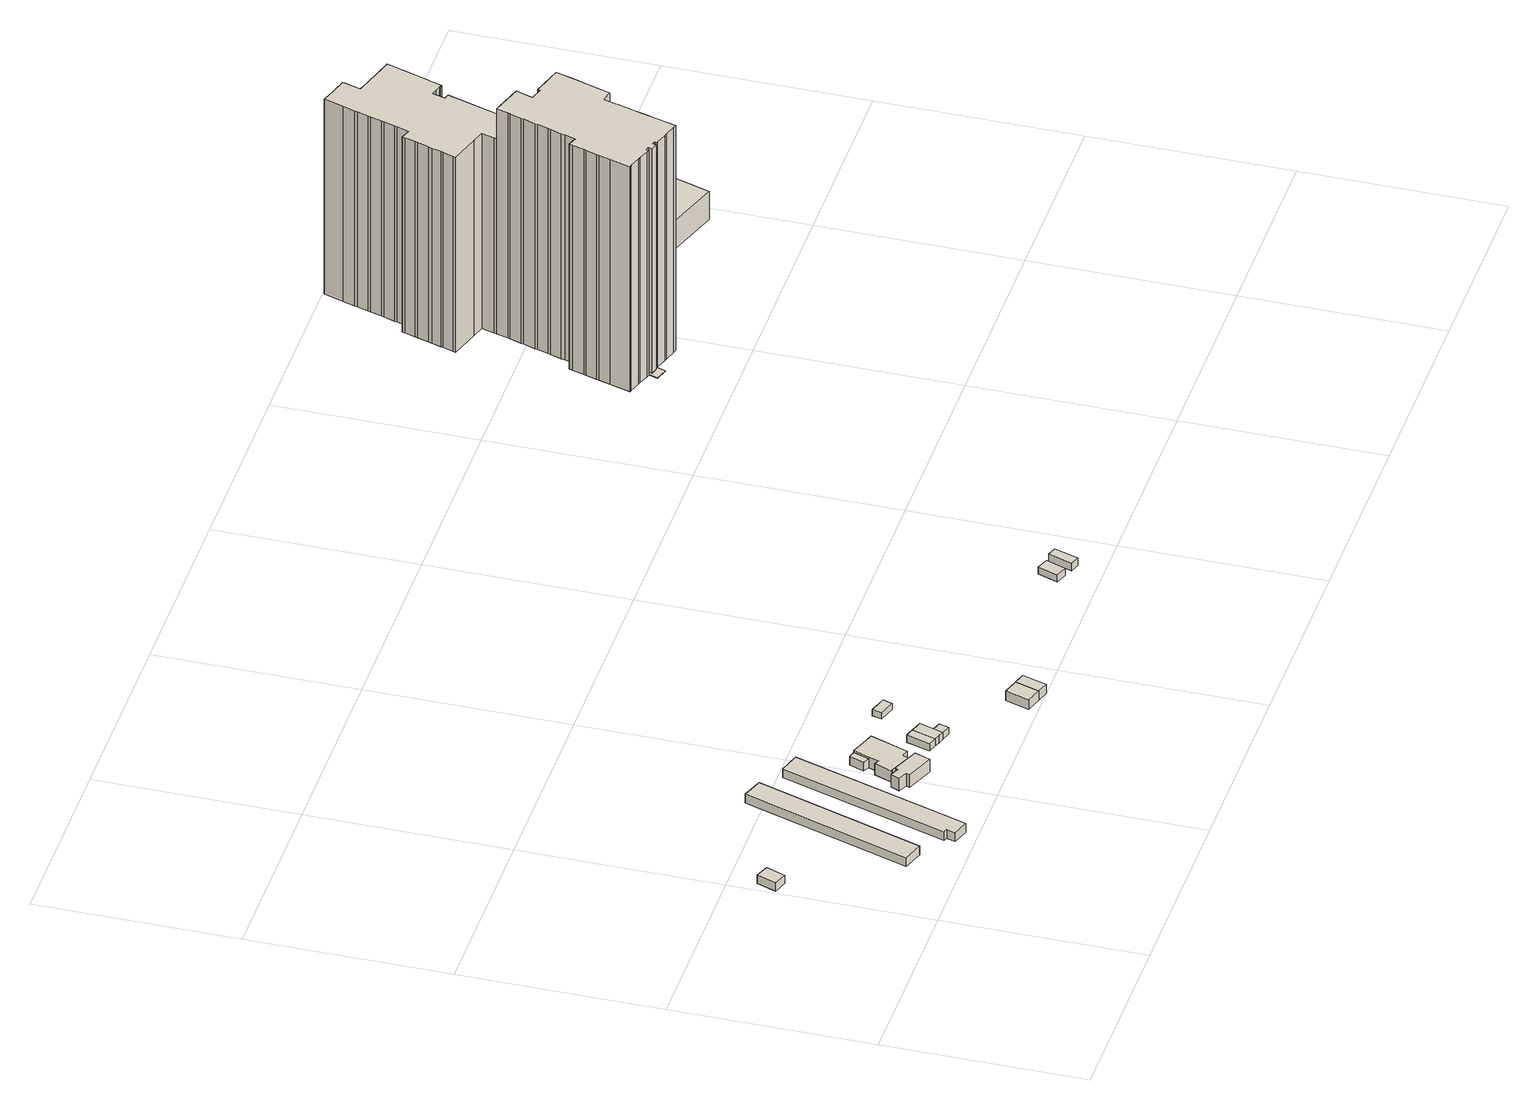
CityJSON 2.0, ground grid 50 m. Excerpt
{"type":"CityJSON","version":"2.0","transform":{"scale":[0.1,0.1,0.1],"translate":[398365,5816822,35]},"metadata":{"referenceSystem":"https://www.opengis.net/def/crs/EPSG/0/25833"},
"CityObjects":{
"building1":{"type":"Building","attributes":{"Gemeindeschluessel":"11000011","BezugspunktDach":"2200","function":"51009_1610","measuredHeight":2.32,"storeysAboveGround":0},"address":[{"country":"Germany","locality":"Berlin"}],"geometry":[{"type":"Solid","lod":"1","boundaries":[[[[0,1,2,3]],[[4,5,6,7]],[[4,7,3,2]],[[5,4,2,1]],[[6,5,1,0]],[[7,6,0,3]]]]}]},
"building2":{"type":"Building","attributes":{"Gemeindeschluessel":"11000011","BezugspunktDach":"2200","function":"31001_2463","measuredHeight":2.46,"storeysAboveGround":1},"address":[{"country":"Germany","locality":"Berlin","thoroughfareNumber":"28","thoroughfareName":"Hönower Weg"}],"geometry":[{"type":"Solid","lod":"1","boundaries":[[[[8,9,10,11]],[[12,13,14,15]],[[12,15,11,10]],[[13,12,10,9]],[[14,13,9,8]],[[15,14,8,11]]]]}]},
"building3":{"type":"Building","attributes":{"Gemeindeschluessel":"11000011","BezugspunktDach":"2200","function":"31001_2463","measuredHeight":2.53,"storeysAboveGround":1},"address":[{"country":"Germany","locality":"Berlin","thoroughfareNumber":"28 (1)","thoroughfareName":"Hönower Weg"}],"geometry":[{"type":"Solid","lod":"1","boundaries":[[[[16,17,18,19,20,21]],[[22,23,24,25,26,27]],[[22,27,21,20]],[[23,22,20,19]],[[24,23,19,18]],[[25,24,18,17]],[[26,25,17,16]],[[27,26,16,21]]]]}]},
"building4":{"type":"Building","attributes":{"Gemeindeschluessel":"11000011","BezugspunktDach":"2200","function":"31001_2143","measuredHeight":3.44,"storeysAboveGround":1},"address":[{"country":"Germany","locality":"Berlin","thoroughfareNumber":"30","thoroughfareName":"Hönower Weg"}],"geometry":[{"type":"Solid","lod":"1","boundaries":[[[[28,29,30,31,32,33,34,35,36,37]],[[38,39,40,41,42,43,44,45,46,47]],[[38,47,37,36]],[[39,38,36,35]],[[40,39,35,34]],[[41,40,34,33]],[[42,41,33,32]],[[43,42,32,31]],[[44,43,31,30]],[[45,44,30,29]],[[46,45,29,28]],[[47,46,28,37]]]]}]},
"building5":{"type":"Building","attributes":{"Gemeindeschluessel":"11000011","BezugspunktDach":"2200","function":"51009_1610","measuredHeight":2.4,"storeysAboveGround":0},"address":[{"country":"Germany","locality":"Berlin"}],"geometry":[{"type":"Solid","lod":"1","boundaries":[[[[48,49,50,51]],[[52,53,54,55]],[[52,55,51,50]],[[53,52,50,49]],[[54,53,49,48]],[[55,54,48,51]]]]}]},
"building6":{"type":"Building","attributes":{"Gemeindeschluessel":"11000011","BezugspunktDach":"2200","function":"31001_1312","measuredHeight":4.21,"storeysAboveGround":1},"address":[{"country":"Germany","locality":"Berlin","thoroughfareNumber":"30A","thoroughfareName":"Hönower Weg"}],"geometry":[{"type":"Solid","lod":"1","boundaries":[[[[56,57,58,59,60,61,62,63,64,65,66,67,68]],[[69,70,71,72,73,74,75,76,77,78,43,79,42]],[[69,42,68,67]],[[70,69,67,66]],[[71,70,66,65]],[[72,71,65,64]],[[73,72,64,63]],[[74,73,63,62]],[[75,74,62,61]],[[76,75,61,60]],[[77,76,60,59]],[[78,77,59,58]],[[43,78,58,57]],[[79,43,57,56]],[[42,79,56,68]]]]}]},
"building7":{"type":"Building","attributes":{"Gemeindeschluessel":"11000011","BezugspunktDach":"2200","function":"31001_2143","measuredHeight":2.28,"storeysAboveGround":1},"address":[{"country":"Germany","locality":"Berlin","thoroughfareNumber":"32 (2)","thoroughfareName":"Hönower Weg"}],"geometry":[{"type":"Solid","lod":"1","boundaries":[[[[80,81,82,83,84]],[[85,86,87,88,89]],[[85,89,84,83]],[[86,85,83,82]],[[87,86,82,81]],[[88,87,81,80]],[[89,88,80,84]]]]}]},
"building8":{"type":"Building","attributes":{"Gemeindeschluessel":"11000011","BezugspunktDach":"2200","function":"31001_1010","measuredHeight":2.32,"storeysAboveGround":1},"address":[{"country":"Germany","locality":"Berlin","thoroughfareNumber":"32","thoroughfareName":"Hönower Weg"}],"geometry":[{"type":"Solid","lod":"1","boundaries":[[[[90,91,92,93,81,80]],[[87,94,95,96,97,88]],[[87,88,80,81]],[[94,87,81,93]],[[95,94,93,92]],[[96,95,92,91]],[[97,96,91,90]],[[88,97,90,80]]]]}]},
"building9":{"type":"Building","attributes":{"Gemeindeschluessel":"11000011","BezugspunktDach":"2200","function":"51009_1610","measuredHeight":1.88,"storeysAboveGround":0},"address":[{"country":"Germany","locality":"Berlin"}],"geometry":[{"type":"Solid","lod":"1","boundaries":[[[[98,99,100,101]],[[102,103,104,105]],[[102,105,101,100]],[[103,102,100,99]],[[104,103,99,98]],[[105,104,98,101]]]]}]},
"building10":{"type":"Building","attributes":{"Gemeindeschluessel":"11000011","BezugspunktDach":"2200","function":"31001_2463","measuredHeight":2.15,"storeysAboveGround":1},"address":[{"country":"Germany","locality":"Berlin","thoroughfareNumber":"32 (1)","thoroughfareName":"Hönower Weg"}],"geometry":[{"type":"Solid","lod":"1","boundaries":[[[[106,107,108,109]],[[110,111,112,113]],[[110,113,109,108]],[[111,110,108,107]],[[112,111,107,106]],[[113,112,106,109]]]]}]},
"building11":{"type":"Building","attributes":{"Gemeindeschluessel":"11000011","BezugspunktDach":"2200","function":"31001_2143","measuredHeight":2.63,"storeysAboveGround":1},"address":[{"country":"Germany","locality":"Berlin","thoroughfareNumber":"34 (1)","thoroughfareName":"Hönower Weg"}],"geometry":[{"type":"Solid","lod":"1","boundaries":[[[[114,115,116,117]],[[118,119,120,121]],[[118,121,117,116]],[[119,118,116,115]],[[120,119,115,114]],[[121,120,114,117]]]]}]},
"building12":{"type":"Building","attributes":{"Gemeindeschluessel":"11000011","BezugspunktDach":"2200","function":"31001_1010","measuredHeight":2.54,"storeysAboveGround":1},"address":[{"country":"Germany","locality":"Berlin","thoroughfareNumber":"34","thoroughfareName":"Hönower Weg"}],"geometry":[{"type":"Solid","lod":"1","boundaries":[[[[122,123,115,114]],[[124,125,126,127]],[[124,127,114,115]],[[125,124,115,123]],[[126,125,123,122]],[[127,126,122,114]]]]}]},
"building13":{"type":"Building","attributes":{"Gemeindeschluessel":"11000011","BezugspunktDach":"2200","function":"31001_2463","measuredHeight":2.06,"storeysAboveGround":1},"address":[{"country":"Germany","locality":"Berlin","thoroughfareNumber":"38 (2)","thoroughfareName":"Hönower Weg"}],"geometry":[{"type":"Solid","lod":"1","boundaries":[[[[128,129,130,131]],[[132,133,134,135]],[[132,135,131,130]],[[133,132,130,129]],[[134,133,129,128]],[[135,134,128,131]]]]}]},
"building14":{"type":"Building","attributes":{"Gemeindeschluessel":"11000011","BezugspunktDach":"2200","function":"31001_2463","measuredHeight":2.17,"storeysAboveGround":1},"address":[{"country":"Germany","locality":"Berlin","thoroughfareNumber":"40 (2)","thoroughfareName":"Hönower Weg"}],"geometry":[{"type":"Solid","lod":"1","boundaries":[[[[136,137,138,139]],[[140,141,142,143]],[[140,143,139,138]],[[141,140,138,137]],[[142,141,137,136]],[[143,142,136,139]]]]}]},
"building15":{"type":"Building","attributes":{"Gemeindeschluessel":"11000011","BezugspunktDach":"2200","function":"51009_1610","measuredHeight":0.081,"storeysAboveGround":0},"address":[{"country":"Germany","locality":"Berlin"}],"geometry":[{"type":"Solid","lod":"1","boundaries":[[[[144,145,146,147,148,149,150,151,152,153]],[[154,155,156,157,158,159,160,161,162,163]],[[154,163,153,152]],[[155,154,152,151]],[[156,155,151,150]],[[157,156,150,149]],[[158,157,149,148]],[[159,158,148,147]],[[160,159,147,146]],[[161,160,146,145]],[[162,161,145,144]],[[163,162,144,153]]]]}]},
"building16":{"type":"Building","attributes":{"Gemeindeschluessel":"11000011","BezugspunktDach":"2200","function":"31001_1120","measuredHeight":63.24,"storeysAboveGround":21},"address":[{"country":"Germany","locality":"Berlin","thoroughfareNumber":"21","thoroughfareName":"Dolgenseestraße"}],"geometry":[{"type":"Solid","lod":"1","boundaries":[[[[164,165,166,167,168,169,170,171,172,173,174,175,176,177,178,179,180,181,182,183,184,185,186,187,188,189,190,191,192,193,194,195,196,197,198,199,200,201,202,203,204,205,206,207,208,209,210,211,212,213,214,215,216,217,218,219,220,221,222,223,224,225,226]],[[227,228,229,230,231,232,233,234,235,236,237,238,239,240,241,242,243,244,245,246,247,248,249,250,251,252,253,254,255,256,257,258,259,260,261,262,263,264,265,266,267,268,269,270,271,272,273,274,275,276,277,278,279,280,281,282,283,284,285,286,287,288,289]],[[227,289,226,225]],[[228,227,225,224]],[[229,228,224,223]],[[230,229,223,222]],[[231,230,222,221]],[[232,231,221,220]],[[233,232,220,219]],[[234,233,219,218]],[[235,234,218,217]],[[236,235,217,216]],[[237,236,216,215]],[[238,237,215,214]],[[239,238,214,213]],[[240,239,213,212]],[[241,240,212,211]],[[242,241,211,210]],[[243,242,210,209]],[[244,243,209,208]],[[245,244,208,207]],[[246,245,207,206]],[[247,246,206,205]],[[248,247,205,204]],[[249,248,204,203]],[[250,249,203,202]],[[251,250,202,201]],[[252,251,201,200]],[[253,252,200,199]],[[254,253,199,198]],[[255,254,198,197]],[[256,255,197,196]],[[257,256,196,195]],[[258,257,195,194]],[[259,258,194,193]],[[260,259,193,192]],[[261,260,192,191]],[[262,261,191,190]],[[263,262,190,189]],[[264,263,189,188]],[[265,264,188,187]],[[266,265,187,186]],[[267,266,186,185]],[[268,267,185,184]],[[269,268,184,183]],[[270,269,183,182]],[[271,270,182,181]],[[272,271,181,180]],[[273,272,180,179]],[[274,273,179,178]],[[275,274,178,177]],[[276,275,177,176]],[[277,276,176,175]],[[278,277,175,174]],[[279,278,174,173]],[[280,279,173,172]],[[281,280,172,171]],[[282,281,171,170]],[[283,282,170,169]],[[284,283,169,168]],[[285,284,168,167]],[[286,285,167,166]],[[287,286,166,165]],[[288,287,165,164]],[[289,288,164,226]]]]}]},
"building17":{"type":"Building","attributes":{"Gemeindeschluessel":"11000011","function":"31001_1120"},"address":[{"country":"Germany","locality":"Berlin","thoroughfareNumber":"22","thoroughfareName":"Dolgenseestraße"}],"children":["building17-1","building17-2"]},
"building17-1":{"type":"BuildingPart","attributes":{"BezugspunktDach":"2200","measuredHeight":54.83,"storeysAboveGround":18},"parents":["building17"],"geometry":[{"type":"MultiSurface","lod":"1","boundaries":[[[290,291,292,293,294,295,296,297,298,299,300,301,302,303,304,305,306,307,308,309,310,311,312,313,314,315,316,317,318,319,320,321,322,323,324,325,326,327,328,329,330,331,332,333,334,335,336,337,338]],[[339,340,341,342,343,344,345,346,347,348,349,350,351,352,353,354,355,356,357,358,359,360,361,362,363,364,365,366,367,368,369,370,371,372,373,374,375,376,377,378,379,380,381,382,383,384,385,386,387]],[[339,387,338,337]],[[340,339,337,336]],[[341,340,336,335]],[[342,341,335,334]],[[343,342,334,333]],[[344,343,333,332]],[[345,344,332,331]],[[346,345,331,330]],[[347,346,330,329]],[[348,347,329,328]],[[349,348,328,327]],[[350,349,327,326]],[[351,350,326,325]],[[352,351,325,324]],[[353,352,324,323]],[[354,353,323,322]],[[355,354,322,321]],[[356,355,321,320]],[[357,356,320,319]],[[358,357,319,318]],[[359,358,318,317]],[[360,359,317,316]],[[361,360,316,315]],[[362,361,315,314]],[[363,362,314,313]],[[364,363,313,312]],[[365,364,312,311]],[[366,365,311,310]],[[367,366,310,309]],[[368,367,309,308]],[[369,368,308,307]],[[370,369,307,306]],[[371,370,306,305]],[[372,371,305,304]],[[373,372,304,303]],[[374,373,303,302]],[[375,374,302,301]],[[388,389,375,301,300]],[[390,388,391,300,299]],[[392,390,377,299,298]],[[379,393,392,378,298,297]],[[380,394,393,379,297,296]],[[395,394,296,295]],[[382,381,295,294]],[[383,382,294,293]],[[384,383,293,292]],[[385,384,292,291]],[[386,385,291,290]],[[387,386,290,338]],[[376,375,389,388]],[[396,377,376,391,388,390]],[[397,378,377,390,392]],[[378,392,393,379]],[[379,393,394,380]],[[381,380,394,395]]]}]},
"building17-2":{"type":"BuildingPart","attributes":{"BezugspunktDach":"2200","measuredHeight":4.42,"storeysAboveGround":18},"parents":["building17"],"geometry":[{"type":"MultiSurface","lod":"1","boundaries":[[[398,399,400,401,402,403,404,405,406,407,408,409,410,411,412,413,414,415,416,417,418,419,389,388,390,392,393,394,395,420,421]],[[422,381,380,379,378,377,376,375,423,424,425,426,427,428,429,430,431,432,433,434,435,436,437,438,439,440,441,442,443,444,445]],[[422,445,421,420]],[[381,422,420,395]],[[380,381,380,394]],[[379,380,379,393]],[[376,377,376,388]],[[423,375,389,419]],[[424,423,419,418]],[[425,424,418,417]],[[426,425,417,416]],[[427,426,416,415]],[[428,427,415,414]],[[429,428,414,413]],[[430,429,413,412]],[[431,430,412,411]],[[432,431,411,410]],[[433,432,410,409]],[[434,433,409,408]],[[435,434,408,407]],[[436,435,407,406]],[[437,436,406,405]],[[438,437,405,404]],[[439,438,404,403]],[[440,439,403,402]],[[441,440,402,401]],[[442,441,401,400]],[[443,442,400,399]],[[444,443,399,398]],[[445,444,398,421]],[[395,394,380,381]],[[446,394,393,379,380]],[[378,379,393,392]],[[377,378,392,390]],[[390,388,376,377]],[[375,376,388,389]]]}]},
"building18":{"type":"Building","attributes":{"Gemeindeschluessel":"11000011","BezugspunktDach":"2200","function":"51009_1610","measuredHeight":3.02,"storeysAboveGround":0},"address":[{"country":"Germany","locality":"Berlin"}],"geometry":[{"type":"Solid","lod":"1","boundaries":[[[[447,448,449,450,451,452,453]],[[454,455,456,457,458,459,460]],[[454,460,453,452]],[[455,454,452,451]],[[456,455,451,450]],[[457,456,450,449]],[[458,457,449,448]],[[459,458,448,447]],[[460,459,447,453]]]]}]},
"building19":{"type":"Building","attributes":{"Gemeindeschluessel":"11000011","BezugspunktDach":"2200","function":"51009_1610","measuredHeight":3.9,"storeysAboveGround":0},"address":[{"country":"Germany","locality":"Berlin"}],"geometry":[{"type":"Solid","lod":"1","boundaries":[[[[461,462,463,464,465,466,467,468]],[[374,469,427,426,425,424,423,375]],[[374,375,468,467]],[[469,374,467,466]],[[427,469,466,465]],[[426,427,465,464]],[[425,426,464,463]],[[424,425,463,462]],[[423,424,462,461]],[[375,423,461,468]]]]}]},
"building20":{"type":"Building","attributes":{"name":"JFE \"Betonoase\"","Gemeindeschluessel":"11000011","BezugspunktDach":"2200","function":"31001_3062","measuredHeight":7.8,"storeysAboveGround":2},"address":[{"country":"Germany","locality":"Berlin","thoroughfareNumber":"11A","thoroughfareName":"Dolgenseestraße"}],"geometry":[{"type":"Solid","lod":"1","boundaries":[[[[470,471,472,473,474,475,476]],[[477,478,479,480,481,482,483]],[[477,483,476,475]],[[478,477,475,474]],[[479,478,474,473]],[[480,479,473,472]],[[481,480,472,471]],[[482,481,471,470]],[[483,482,470,476]]]]}]},
"building21":{"type":"Building","attributes":{"Gemeindeschluessel":"11000011","BezugspunktDach":"2200","function":"31001_2055","measuredHeight":8.51,"storeysAboveGround":1},"address":[{"country":"Germany","locality":"Berlin","thoroughfareNumber":"11A (5)","thoroughfareName":"Dolgenseestraße"}],"geometry":[{"type":"Solid","lod":"1","boundaries":[[[[484,485,486,487]],[[488,489,490,491]],[[488,491,487,486]],[[489,488,486,485]],[[490,489,485,484]],[[491,490,484,487]]]]}]}
},
"vertices":[
[39,372,32],[57,420,32],[23,433,32],[5,384,32],[23,433,9],[57,420,9],[39,372,9],[5,384,9],
[229,108,33],[366,525,33],[315,543,33],[178,125,33],[315,543,8],[366,525,8],[229,108,8],[178,125,8],
[308,66,33],[301,44,33],[342,31,33],[483,472,33],[432,488,33],[298,69,33],[432,488,8],[483,472,8],[342,31,8],[301,44,8],[308,66,8],[298,69,8],
[479,210,42],[475,201,42],[546,173,42],[560,212,42],[483,244,42],[483,243,42],[492,239,42],[488,232,42],[466,242,42],[456,220,42],[466,242,7],[488,232,7],[492,239,7],[483,243,7],[483,244,7],[560,212,7],[546,173,7],[475,201,7],[479,210,7],[456,220,7],
[523,311,32],[537,350,32],[520,355,32],[506,318,32],[520,355,8],[537,350,8],[523,311,8],[506,318,8],
[528,225,38],[560,212,38],[561,213,38],[542,220,38],[549,238,38],[567,232,38],[601,327,38],[569,338,38],[537,350,38],[523,311,38],[514,285,38],[501,290,38],[483,244,38],[501,290,7],[514,285,7],[523,311,7],[537,350,7],[569,338,7],[601,327,7],[567,232,7],[549,238,7],[542,220,7],[561,213,7],[528,225,7],
[644,188,28],[662,247,28],[651,251,28],[640,254,28],[621,195,28],[640,254,8],[651,251,8],[662,247,8],[644,188,8],[621,195,8],
[658,183,28],[673,178,28],[692,238,28],[677,242,28],[677,242,8],[692,238,8],[673,178,8],[658,183,8],
[697,171,26],[704,195,26],[681,203,26],[673,178,26],[681,203,7],[704,195,7],[697,171,7],[673,178,7],
[752,320,25],[760,344,25],[717,357,25],[710,333,25],[717,357,8],[760,344,8],[752,320,8],[710,333,8],
[878,10,33],[897,70,33],[858,82,33],[839,23,33],[858,82,6],[897,70,6],[878,10,6],[839,23,6],
[908,1,33],[927,61,33],[897,70,7],[927,61,7],[908,1,7],[878,10,7],
[1358,83,27],[1376,132,27],[1347,143,27],[1329,93,27],[1347,143,7],[1376,132,7],[1358,83,7],[1329,93,7],
[1404,66,27],[1424,126,27],[1400,134,27],[1380,74,27],[1400,134,6],[1424,126,6],[1404,66,6],[1380,74,6],
[1856,1166,18],[1864,1190,18],[1866,1195,18],[1859,1197,18],[1856,1188,18],[1838,1193,18],[1842,1203,18],[1832,1205,18],[1832,1199,18],[1824,1176,18],[1832,1199,17],[1832,1205,17],[1842,1203,17],[1838,1193,17],[1856,1188,17],[1859,1197,17],[1866,1195,17],[1864,1190,17],[1856,1166,17],[1824,1176,17],
[1764,1221,648],[1793,1212,648],[1799,1210,648],[1825,1201,648],[1832,1199,648],[1832,1205,648],[1842,1203,648],[1838,1193,648],[1856,1188,648],[1859,1197,648],[1866,1195,648],[1864,1190,648],[1869,1188,648],[1897,1179,648],[1903,1177,648],[1932,1168,648],[1940,1166,648],[1955,1217,648],[1963,1247,648],[1965,1254,648],[1973,1281,648],[1975,1287,648],[1983,1315,648],[1985,1324,648],[1993,1351,648],[2021,1344,648],[2022,1348,648],[2031,1378,648],[2033,1384,648],[2042,1412,648],[2045,1420,648],[2053,1447,648],[2055,1454,648],[2063,1479,648],[2064,1483,648],[2015,1497,648],[2003,1501,648],[1989,1505,648],[1987,1499,648],[1956,1508,648],[1958,1515,648],[1970,1550,648],[1900,1572,648],[1892,1575,648],[1883,1545,648],[1881,1539,648],[1872,1511,648],[1870,1505,648],[1860,1475,648],[1859,1469,648],[1850,1441,648],[1848,1435,648],[1839,1407,648],[1837,1398,648],[1828,1371,648],[1806,1379,648],[1803,1370,648],[1795,1341,648],[1793,1336,648],[1785,1309,648],[1783,1302,648],[1774,1273,648],[1759,1222,648],[1774,1273,16],[1783,1302,16],[1785,1309,16],[1793,1336,16],[1795,1341,16],[1803,1370,16],[1806,1379,16],[1828,1371,16],[1837,1398,16],[1839,1407,16],[1848,1435,16],[1850,1441,16],[1859,1469,16],[1860,1475,16],[1870,1505,16],[1872,1511,16],[1881,1539,16],[1883,1545,16],[1892,1575,16],[1900,1572,16],[1970,1550,16],[1958,1515,16],[1956,1508,16],[1987,1499,16],[1989,1505,16],[2003,1501,16],[2015,1497,16],[2064,1483,16],[2063,1479,16],[2055,1454,16],[2053,1447,16],[2045,1420,16],[2042,1412,16],[2033,1384,16],[2031,1378,16],[2022,1348,16],[2021,1344,16],[1993,1351,16],[1985,1324,16],[1983,1315,16],[1975,1287,16],[1973,1281,16],[1965,1254,16],[1963,1247,16],[1955,1217,16],[1940,1166,16],[1932,1168,16],[1903,1177,16],[1897,1179,16],[1869,1188,16],[1864,1190,16],[1866,1195,16],[1859,1197,16],[1856,1188,16],[1838,1193,16],[1842,1203,16],[1832,1205,16],[1832,1199,16],[1825,1201,16],[1799,1210,16],[1793,1212,16],[1764,1221,16],[1759,1222,16],
[1874,1622,563],[1904,1613,563],[1894,1581,563],[1892,1575,563],[1900,1572,563],[1970,1550,563],[2025,1727,563],[2012,1731,563],[2021,1762,563],[2035,1758,563],[2050,1753,563],[2054,1752,563],[2057,1751,563],[2067,1782,563],[2070,1790,563],[2079,1817,563],[2081,1824,563],[2090,1852,563],[2092,1857,563],[2101,1886,563],[2103,1892,563],[2023,1916,563],[1994,1925,563],[2006,1965,563],[2007,1970,563],[1975,1980,563],[1968,1982,563],[1940,1991,563],[1934,1993,563],[1918,1944,563],[1909,1914,563],[1907,1907,563],[1899,1880,563],[1897,1873,563],[1888,1845,563],[1886,1838,563],[1877,1811,563],[1875,1805,563],[1866,1775,563],[1842,1783,563],[1840,1776,563],[1832,1750,563],[1830,1743,563],[1821,1715,563],[1818,1706,563],[1811,1683,563],[1809,1677,563],[1801,1651,563],[1799,1645,563],[1801,1651,15],[1809,1677,15],[1811,1683,15],[1818,1706,15],[1821,1715,15],[1830,1743,15],[1832,1750,15],[1840,1776,15],[1842,1783,15],[1866,1775,15],[1875,1805,15],[1877,1811,15],[1886,1838,15],[1888,1845,15],[1897,1873,15],[1899,1880,15],[1907,1907,15],[1909,1914,15],[1918,1944,15],[1934,1993,15],[1940,1991,15],[1968,1982,15],[1975,1980,15],[2007,1970,15],[2006,1965,15],[1994,1925,15],[2023,1916,15],[2103,1892,15],[2101,1886,15],[2092,1857,15],[2090,1852,15],[2081,1824,15],[2079,1817,15],[2070,1790,15],[2067,1782,15],[2057,1751,15],[2054,1752,15],[2050,1753,15],[2035,1758,15],[2021,1762,15],[2012,1731,15],[2025,1727,15],[1970,1550,15],[1900,1572,15],[1892,1575,15],[1894,1581,15],[1904,1613,15],[1874,1622,15],[1799,1645,15],[2050,1753,59],[2054,1752,59],[2035,1758,59],[2050,1753,48],[2021,1762,59],[2012,1731,59],[2025,1727,59],[1970,1550,59],[2035,1758,50],[2021,1762,33],
[1987,1499,59],[1989,1505,59],[2003,1501,59],[2040,1618,59],[2043,1617,59],[2047,1617,59],[2050,1616,59],[2053,1617,59],[2058,1618,59],[2063,1620,59],[2067,1623,59],[2070,1627,59],[2072,1632,59],[2073,1637,59],[2074,1642,59],[2073,1647,59],[2071,1652,59],[2068,1656,59],[2066,1659,59],[2062,1661,59],[2059,1663,59],[2055,1664,59],[1958,1515,59],[1956,1508,59],[1958,1515,15],[2055,1664,15],[2059,1663,15],[2062,1661,15],[2066,1659,15],[2068,1656,15],[2071,1652,15],[2073,1647,15],[2074,1642,15],[2073,1637,15],[2072,1632,15],[2070,1627,15],[2067,1623,15],[2063,1620,15],[2058,1618,15],[2053,1617,15],[2050,1616,15],[2047,1617,15],[2043,1617,15],[2040,1618,15],[2003,1501,15],[1989,1505,15],[1987,1499,15],[1956,1508,15],[2025,1727,41],
[2015,1497,48],[2053,1617,48],[2050,1616,48],[2047,1617,48],[2043,1617,48],[2040,1618,48],[2003,1501,48],[2040,1618,18],[2043,1617,18],[2047,1617,18],[2050,1616,18],[2053,1617,18],[2015,1497,18],[2003,1501,18],
[2055,1664,54],[2059,1663,54],[2062,1661,54],[2066,1659,54],[2068,1656,54],[2067,1748,54],[2057,1751,54],[2054,1752,54],[2067,1748,15],
[2448,1230,94],[2540,1519,94],[2509,1528,94],[2378,1570,94],[2253,1610,94],[2183,1390,94],[2163,1325,94],[2183,1390,16],[2253,1610,16],[2378,1570,16],[2509,1528,16],[2540,1519,16],[2448,1230,16],[2163,1325,16],
[2540,1552,102],[2550,1584,102],[2519,1594,102],[2510,1562,102],[2519,1594,17],[2550,1584,17],[2540,1552,17],[2510,1562,17]
]}
